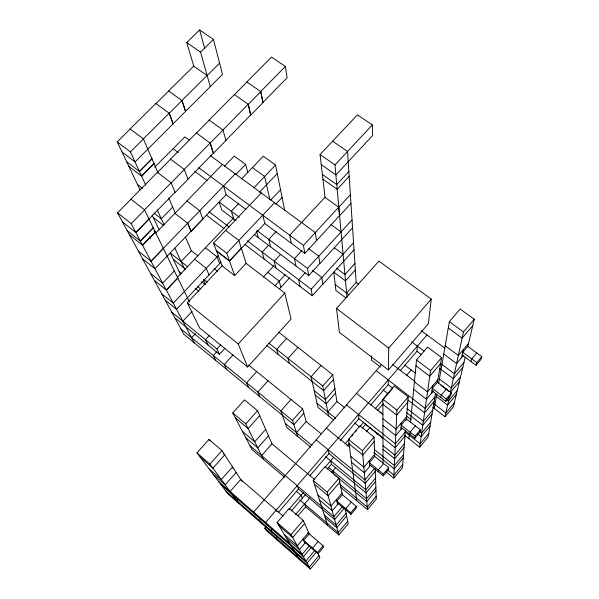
<?xml version="1.0" encoding="UTF-8"?>
<svg xmlns="http://www.w3.org/2000/svg" width="599" height="599" viewBox="0 0 599 599"><rect width="100%" height="100%" fill="white"/><g stroke="black" fill="none" stroke-linecap="round" stroke-linejoin="round"><path stroke-width="0.9" d="M370.549 405.216L388.189 384.7L388.257 379.946M388.407 369.987L388.721 348.086L431.25 299.141L378.905 261.134L336.526 308.485L339.401 332.363L388.407 369.987L428.322 323.745L431.25 299.141M356.734 500.734L348.453 439.344L360.014 425.859L374.031 437.06L374.734 456.401L388.661 467.639L388.616 469.534L383.308 475.868L369.501 464.652M385.913 471.742L393.79 478.129L396.912 410.165L408.219 396.875L394.172 386.026L382.873 399.196L383.031 463.521M400.911 429.498L401.337 422.872M405.508 430.224L402.461 467.744L393.79 478.129M406.302 420.431L408.219 396.875M400.207 370.721L416.904 351.299L417.406 346.087M408.892 438.663L409.409 433.339M410.48 422.31L416.507 359.984L427.551 347.106L441.62 357.61L437.442 382.259L432.321 388.317L446.292 398.956L445.791 401.36L431.931 390.795M409.911 434.297L410.12 432.134L415.362 425.911M401.053 427.327L414.882 438.213L415.137 436.079L420.378 429.835L406.429 418.926L401.195 425.118L415.137 436.079M420.378 429.835L420.079 432.014L414.882 438.213M404.497 435.196L419.652 447.154L430.569 370.601L441.62 357.61M431.55 393.229L432.71 385.801M435.563 393.333L428.173 436.956L419.652 447.154M434.282 408.443L436.798 393.992M438.61 383.555L449.377 321.656L460.167 309.069L474.258 319.245L467.804 346.364L462.787 352.294L476.782 362.62L476.04 365.285L462.166 355.027M440.804 397.556L441.261 395.13L446.39 389.036M432.822 407.313L445.064 416.732L449.407 396.71M474.258 319.245L463.461 331.936L450.336 392.435L459.403 381.638M437.442 382.259L451.414 392.847L450.875 395.295L445.791 401.36M461.552 357.723L463.424 349.517M465.236 357.131L453.428 406.706L445.064 416.732M471.046 361.594L471.742 358.906L476.759 352.938M467.804 346.364L481.798 356.637L481.019 359.348L476.04 365.285M376.194 496.339L367.239 507.046L339.925 484.359M402.715 464.599L393.932 475.112L387.396 469.833M428.772 433.421L420.139 443.754L404.924 431.774M454.364 402.805L445.881 412.951L433.519 403.471M340.509 487.242L367.464 509.659L376.292 499.087L375.184 468.68M304.299 541.788L318.032 553.701L323.587 547.082L323.078 545.801L307.864 532.683M337.259 502.801L351.029 514.354L356.457 507.885L356.233 506.29L342.343 494.699L339.027 478.212L325.047 466.628L313.21 480.435L327.668 525.51M318.953 555.565L309.256 567.141L264.78 528.168L265.986 526.761M347.69 521.272L338.173 532.631L299.762 499.925M375.873 487.638L366.536 498.78L328.731 467.49M403.531 454.634L394.367 465.565L374.345 449.452M430.666 422.243L421.674 432.972L419.547 431.302M457.299 390.458L448.479 400.986L446.345 399.361M264.78 528.168L266.45 530.587L310.319 569.05L319.881 557.632L317.987 553.401M304.569 504.021L305.685 506.769L338.817 535.012L348.199 523.811L345.234 509.083M375.985 490.618L366.775 501.61L337.836 477.628M403.254 458.048L394.217 468.837L373.761 452.35M430.015 426.076L421.149 436.664L417.645 433.916M456.296 394.681L447.588 405.081L436.364 396.508M318.091 541.503L312.498 548.152L313.09 549.418M351.231 502.119L345.765 508.618L346.072 510.198M383.645 463.596L378.298 469.96L378.336 471.832M314.812 550.406L305.849 561.076L225.823 491.045M346.065 513.216L336.114 525.061L324.306 515.035M375.528 478.152L365.772 489.765L325.594 456.648M404.407 443.784L394.846 455.165L382.993 445.678M432.725 410.083L423.351 421.239L407.08 408.593M460.496 377.033L451.302 387.98L439.404 378.987M316.429 551.949L307.017 563.157L228.114 494.07L196.951 452.837L208.976 439.441L221.967 450.605L241.989 481.476M346.626 515.979L336.818 527.659L325.19 517.768M375.648 481.409L366.034 492.857L331.389 464.262L330.618 460.796M404.108 447.505L394.681 458.729L383.001 449.362M432.021 414.253L422.774 425.268L406.743 412.771M318.032 553.701L317.485 552.473L323.078 545.801M351.029 514.354L350.759 512.811L356.233 506.29M383.308 475.868L383.3 474.026L388.661 467.639M446.292 398.956L451.414 392.847M476.782 362.62L481.798 356.637M309.226 545.996L302.128 554.419L218.523 481.386M342.553 506.454L333.86 516.772L250.008 445.798M374.547 468.5L364.933 479.904L316.16 439.891M405.373 431.931L395.37 443.799L346.484 404.909M434.979 396.808L425.178 408.436L376.194 370.631M463.985 362.395L454.379 373.791L440.445 363.346M311.562 547.022L303.408 556.711L221.031 484.703M344.335 508.102L334.639 519.618L298.512 489.016L297.194 485.729M375.281 471.346L365.225 483.288L329.016 453.54L328.17 449.744M405.044 436.005L395.19 447.708L358.898 418.776L358.524 414.486M434.208 401.367L424.549 412.831L407.926 399.967M462.787 367.419L453.323 378.658L439.599 368.348M308.597 532.451L297.299 545.809L284.285 534.458M341.999 492.992L330.947 506.043L317.897 495.044M374.66 454.394L363.855 467.168L350.767 456.49M406.616 416.642L396.044 429.131L382.926 418.776M437.876 379.699L427.529 391.918L414.388 381.877M468.478 343.541L458.347 355.507L445.184 345.758M342.343 494.699L336.87 501.168L350.759 512.811M374.734 456.401L369.388 462.728L383.3 474.026M305.812 542.073L299.433 549.62L286.734 538.531M338.225 503.707L332.235 510.79L319.499 500.03M370.781 465.161L364.334 472.798L351.561 462.353M402.056 428.143L395.744 435.623L382.941 425.477M433.624 390.78L426.488 399.226L413.662 389.38M463.581 355.319L456.595 363.586L443.747 354.024M304.606 523.533L292.686 537.565L279.007 525.667M339.805 482.098L328.162 495.8L314.445 484.284M374.195 441.62L362.822 455.008L349.06 443.852M407.799 402.071L396.68 415.152L382.888 404.347M440.639 363.413L429.775 376.202L415.953 365.734M472.738 325.624L462.121 338.128L448.277 327.982M310.319 569.05L291.032 534.622L303.176 520.351L289.242 508.386L277.112 522.523L299.201 559.301M338.817 535.012L327.174 492.146L339.027 478.212M367.464 509.659L362.455 450.673L374.031 437.06M377.003 434.417L378.186 433.032M276.948 536.36L275.742 537.775L277.27 540.073M295.592 514.534L309.908 497.776M331.651 472.326L335.769 467.497M366.333 431.722L369.763 427.708M298.01 515.761L305.685 506.769M272.066 529.082L270.875 530.467L272.545 532.975M289.504 508.746L303.379 492.565M324.665 467.737L333.658 457.247M345.166 443.829L349.382 438.91M351.793 436.102L352.998 434.694M355.402 431.886L356.607 430.486M363.795 422.1L359.617 426.975L354.578 422.939M375.064 408.96L392.734 388.347M406.384 375.633L411.214 369.987M291.488 510.857L305.707 494.257M327.151 469.204L331.389 464.262M346.911 446.135L349.284 443.365M362.313 428.15L365.839 424.032M377.175 410.794L383.188 403.771M426.99 334.953L265.559 522.478L267.386 525.226M278.445 512.362L298.512 489.016M309.945 475.718L329.016 453.54M340.247 440.475L358.898 418.776M260.64 519.086L259.449 520.471L261.276 523.107M381.69 364.289L253.617 512.048L255.623 514.938M327.795 411.992L336.908 401.517L332.715 374.712L278.662 332.146M335.59 393.086L326.208 403.831L315.171 394.973M236.919 500.757L238.11 499.401M296.468 432.65L306.171 421.554L302.66 408.922L248.75 365.158M334.901 388.691L325.384 399.578L314.19 390.615M230.106 491.502L240.686 479.462L283.11 516.136M261.621 455.629L271.983 443.837L257.54 410.697L244.489 399.892L232.741 412.973L252.014 449.609L284.6 477.223M297.718 436.469L292.499 420.483L302.66 408.922M328.552 415.901L322.764 386.041L332.715 374.712M303.865 413.258L293.862 424.661L183.811 334.235L154.415 280.437M333.463 379.511L323.662 390.683L266.854 345.398M236.133 472.439L225.202 484.838L213.274 474.438M268.464 435.765L257.765 447.902L245.8 437.802M290.994 399.451L280.849 410.921L286.704 427.379L310.686 447.176M321.019 365.502L311.076 376.741L317.949 407.357L333.568 419.944M232.524 466.876L221.308 479.559L209.111 468.927M265.679 429.371L254.71 441.777L242.468 431.467M239.061 503.662L209.927 464.113L221.967 450.605M263.463 459.321L245.777 423.897L257.54 410.697M259.681 415.601L248.121 428.599L235.302 417.832M268 380.784L257.884 392.083L259.734 396.613M297.965 347.345L288.044 358.419L289.437 363.406M346.611 293.061L356.158 282.414L347.54 151.472L332.617 141.169M355.334 269.969L345.503 280.894L333.763 272.156L335.897 290.433L345.735 297.823M256.679 371.59L246.563 382.798L248.578 387.448M286.607 338.405L276.693 349.389L278.243 354.481M354.908 263.463L344.927 274.537L336.735 268.457M222.753 265.132L187.24 302.854L199.677 327.997L247.634 366.992L291.084 319.027L284.78 293.083L245.979 263.253M245.058 244.557L312.311 295.741L322.824 284.128M354.016 249.85L322.906 284.196L321.85 277.472L311.166 289.242L312.311 295.741M353.545 242.715L321.94 277.539L312.334 270.329M254.53 234.733L308.762 275.607L319.806 263.493M352.556 227.755L319.896 263.56L318.735 256.155L307.497 268.442L308.762 275.607M247.634 366.992L238.23 343.976L284.78 293.083M352.04 219.9L318.825 256.222L308.582 248.615M305.011 272.942L298.729 279.808L300.062 286.419M233.086 354.84L224.266 364.499L226.579 369.373M174.893 317.904L219.421 354.316L224.932 348.311M279.568 288.77L289.572 277.861M301.933 250.524L294.453 258.641L295.921 265.934M219.421 354.316L216.89 348.992L220.627 344.934M274.926 285.895L285.244 274.671M304.831 253.362L339.491 215.685L338.712 207.172L303.431 245.418L304.831 253.362L264.84 223.547L262.744 215.123L226.751 253.257L234.673 275.63L246.137 263.373L241.367 248.248L229.492 260.872L216.501 250.824L222.087 265.836L234.673 275.63M339.581 215.745L350.954 203.383M216.419 352.062L213.274 355.484L215.737 360.463M350.385 194.682L338.809 207.239L324.958 197.326L289.721 235.235L291.354 243.306M280.504 254.47L274.237 261.231L275.944 268.06M209.163 335.612L205.435 339.64L208.123 345.076M263.388 277.03L274.072 265.492M191.605 337.709L195.371 333.658M348.865 171.554L336.75 184.589L322.374 174.429M349.18 176.353L337.177 189.284L322.928 179.191M268.442 245.38L262.182 252.082L264.069 259.023M346.993 297.216L334.961 164.912L372.391 124.914L357.446 114.866L320.053 154.49L325.055 197.393M276.251 231.379L268.786 239.368L270.666 246.893M182.86 321.206L192.152 311.3M220.926 262.302L176.57 309.346L165.129 300.047M275.697 204.207L282.092 197.423M264.818 223.449L229.477 261.022L216.494 250.981L213.558 243.082L249.491 205.277M218.336 255.474L206.243 268.27L209.066 275.023M270.748 200.051L280.534 189.703M262.766 215.213L274.574 202.702M226.751 225.202L233.61 217.999M226.834 225.261L194.593 259.135L206.318 268.33L184.417 291.496L173.276 303.131L161.67 293.72M177.304 277.442L194.675 259.195M194.353 342.898L166.357 290.096L177.731 277.988M163.385 248.488L151.068 261.254L138.294 251.026L154.34 280.377L166.357 290.096L177.813 278.056M259.509 192.189L277.262 173.523M249.521 205.382L261.314 192.975M181.078 261.523L191.358 250.764L185.503 237.099M174.302 270.965L162.643 283.177L150.529 273.406M238.761 203.443L231.326 211.23L233.775 219.092M253.916 187.712L275.555 165.047L263.268 156.242L241.345 179.056M226.527 194.323L155.006 268.771L142.517 258.746M223.472 186.034L235.235 173.845M199.729 210.668L202.896 219.092L191.081 231.386L187.734 223.24L223.524 185.997L226.175 194.72L245.949 209.463M235.946 174.451L245.657 164.381L234.261 156.107L224.565 166.103M155.298 232.023L142.502 245.193L140.286 241.008L153.209 227.732M151.068 261.254L142.592 245.261L155.388 232.09L153.928 230.944M155.71 233.101L174.901 213.349L187.734 223.24M222.409 164.44L186.963 200.95L199.767 210.766M174.983 213.409L187 201.047M172.662 207.104L161.311 218.755L153.943 213.027M142.592 245.261L129.406 234.756L127.078 230.503L140.376 241.083L153.299 227.807M135.816 232.479L175.043 192.354M187.906 179.198L213.311 153.217L210.144 143.034L184.23 169.42L187.996 179.273L175.133 192.429L171.112 182.785L144.539 209.845L189.426 301.866M225.86 140.376L250.659 115.015L248.218 104.256L222.94 129.998L225.958 140.443L213.409 153.284L210.234 143.101L196.352 132.985L170.483 159.132L184.32 169.495L171.202 182.852L157.387 172.37L130.859 199.182L144.629 209.92L131.174 223.622L140.376 241.083M149.091 219.062L135.906 232.554L122.391 221.832M285.364 66.422L260.7 91.542L262.909 102.489L287.116 77.728L285.364 66.422L271.459 57.077L246.833 81.966L260.797 91.602L263.006 102.549L250.756 115.083L248.308 104.323L234.366 94.567L209.126 120.077L223.03 130.065L210.234 143.101M248.308 104.323L260.797 91.602M154.714 167.166L184.874 136.901L189.247 140.114M127.168 230.57L117.524 212.825L130.949 199.25M157.477 172.445L170.573 159.207M196.442 133.053L209.216 120.144M234.456 94.635L246.923 82.033M152.026 158.892L139.477 171.501L126.576 161.64M141.551 176.113L153.98 163.594M154.07 163.662L141.641 176.173L128.837 166.38M139.387 171.434L151.936 158.825M207.067 75.474L181.909 100.527L185.518 111.249M145.774 185.128L130.432 151.929L143.483 138.938L130.14 128.95L155.875 103.515L169.262 113.263L173.111 123.806M169.262 113.263L181.999 100.587L168.581 90.958L193.702 66.13L207.157 75.541L219.586 63.165M140.121 189.995L117.202 141.888L130.23 129.017M155.965 103.582L168.671 91.018M210.286 86.623L200.538 52.128L213.454 39.384L199.609 29.95L186.716 42.574L193.791 66.19M186.716 42.574L200.538 52.128M320.053 154.49L334.961 164.912M321.236 164.643L335.867 174.938L372.6 135.554L372.391 124.914M252.366 167.585L264.638 176.48L269.939 199.811M330.88 224.535L341.056 231.918M449.377 321.656L463.461 331.936M210.541 155.733L315.284 232.569L316.474 240.701M334.279 247.776L343.085 254.246M356.158 282.414L358.397 284.076M421.299 330.73L444.84 348.191M173.096 148.627L178.285 152.475M198.816 167.727L303.431 245.418M194.608 171.187L207.007 180.426M335.208 284.51L348.85 294.738M411.715 341.827L424.092 351.096M239.36 217.265L219.099 202.05L221.735 210.017L235.999 220.769M256.911 230.443L307.497 268.442M416.904 351.299L421.299 354.601M416.507 359.984L430.569 370.601M440.812 385.224L448.868 391.327M117.202 141.888L130.432 151.929M208.924 211.679L229.02 226.924M247.35 240.828L311.166 289.242M336.526 308.485L388.721 348.086M404.692 365.023L415.474 373.229M206.445 215.168L224.019 228.548M225.628 230.383L238.844 240.446L241.352 248.398M122.016 151.981L135.037 161.895L222.484 74.426L213.454 39.384M392.36 364.244L415.114 381.63M267.738 272.335L279.276 281.171L280.826 287.4M380.305 366.932L371.53 360.186L371.373 355.784M137.5 184.514L142.577 188.43M213.558 243.082L226.751 253.257M388.189 384.7L392.577 388.092M205.412 247.761L217.078 256.814L219.646 263.657M383.008 389.874L388.055 393.805M153.247 217.392L163.415 225.321M406.369 415.938L411.393 419.862M382.873 399.196L396.912 410.165M191.358 250.764L197.962 255.93M214.083 268.532L217.579 271.265M356.45 393.408L382.888 414.223M379.204 411.513L382.746 414.306M187.674 266.742L170.236 252.958L180.696 274.866M203.772 279.463L207.261 282.226M117.524 212.825L131.174 223.622M173.336 259.449L185.48 269.071M201.399 281.68L205.015 284.547M179.273 271.886L181.355 273.548M197.715 286.562L200.628 288.883M268.756 343.077L322.764 386.041M195.281 288.344L198.883 291.211M336.908 401.517L344.904 407.889M364.926 423.852L382.776 438.086M317.043 403.344L335.784 418.416M187.24 302.854L238.23 343.976M348.453 439.344L362.455 450.673M326.335 428.15L349.838 447.236M306.171 421.554L321.049 433.698M171.733 312.131L216.89 348.992M180.928 328.948L292.499 420.483M285.304 423.441L312.049 445.484M334.279 474.678L336.413 476.445M271.983 443.837L314.745 479.649M232.741 412.973L245.777 423.897M313.21 480.435L327.174 492.146M296.325 491.277L301.042 495.283L302.255 498.286M223.397 453.728L224.745 454.881L212.922 468.178L200.148 457.067M232.397 467.602L233.745 468.762M317.485 552.473L303.633 540.463L309.226 533.851L303.176 520.351M196.951 452.837L209.927 464.113M277.112 522.523L291.032 534.622M208.976 439.441L209.964 440.924M276.176 510.146L277.008 511.606M129.489 234.823L138.384 251.093M166.275 290.028L150.985 261.186L187.652 223.172L190.999 231.319M149.84 236.77L150.678 238.439M302.959 539.115L304.951 543.091M289.242 508.386L289.909 509.734M152.131 215.048L159.177 229.791M157.2 209.86L164.156 224.917M174.893 248.143L184.784 269.557M157.979 172.797L143.393 138.871L169.173 113.204L173.029 123.738M168.776 198.022L175.357 213.386M203.413 279.688L205.405 284.345M181.999 100.587L185.6 111.309M199.609 29.95L204.731 48.601M256.627 231.588L258.236 237.526M245.657 164.381L247.716 172.362M336.481 499.506L337.634 504.403M332.864 470.904L333.568 474.094M275.555 165.047L284.727 210.451M369.269 460.766L369.613 466.546"/></g></svg>
